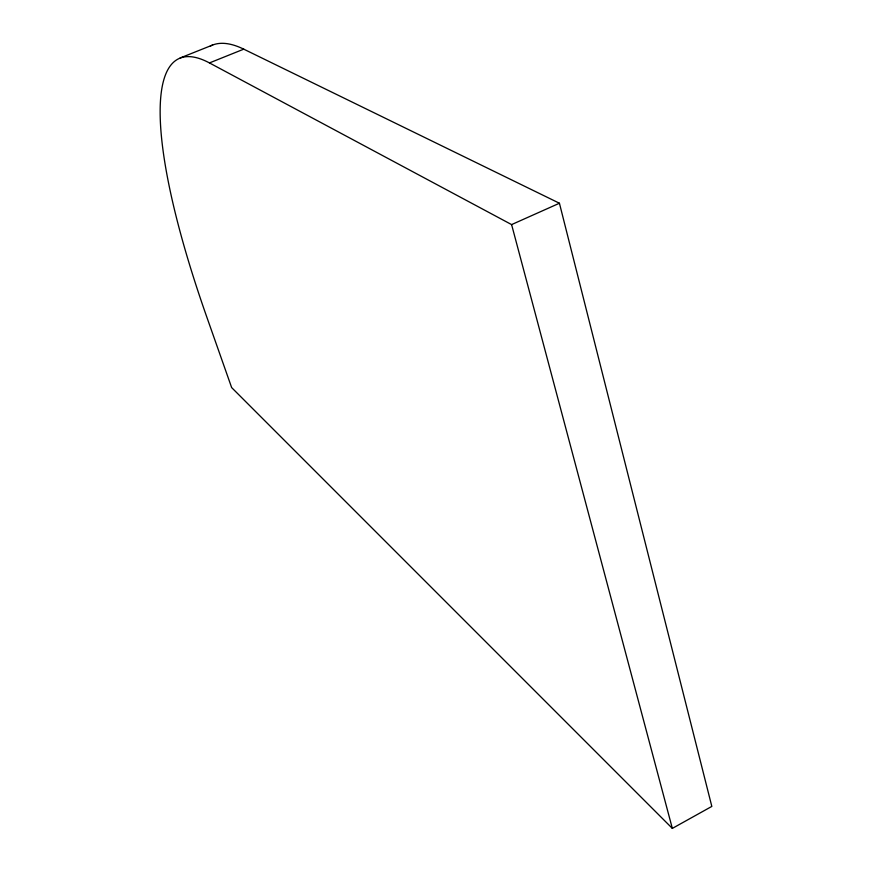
<?xml version="1.0" encoding="UTF-8"?>
<svg xmlns="http://www.w3.org/2000/svg" width="872" height="872" viewBox="0 0 872 872"><rect width="100%" height="100%" fill="white"/><g stroke="black" fill="none" stroke-linecap="round" stroke-linejoin="round"><path stroke-width="1.31" d="M243.757 49.159L209.454 62.926A407.518 91.004 65.1 0 0 206.555 316.34L231.647 387.582L672.334 828.4L711.825 806.415L559.432 203.241L243.757 49.159A405.491 98.013 65 0 0 210.326 46.063M209.454 62.926L511.602 224.595L559.432 203.241M180.123 57.988L212.692 44.995M511.602 224.595L672.334 828.4"/></g></svg>
